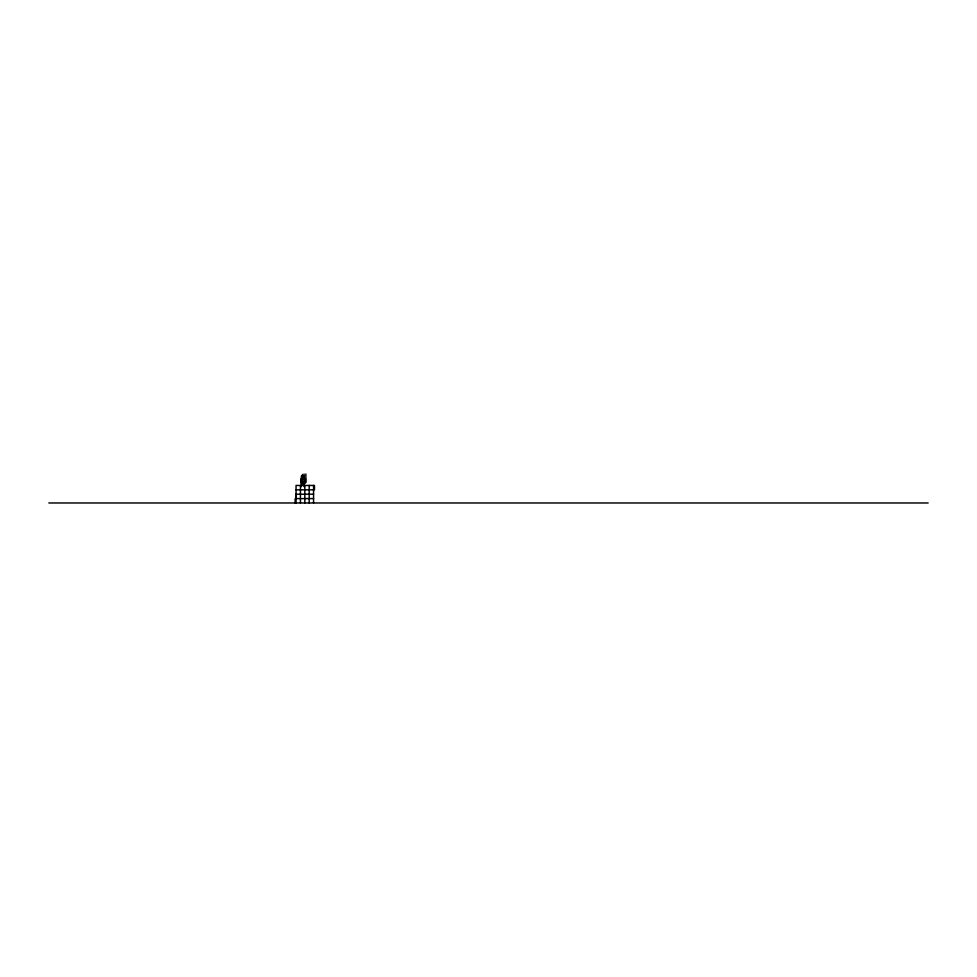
<?xml version="1.0" encoding="UTF-8"?>
<svg xmlns="http://www.w3.org/2000/svg" width="977" height="977" viewBox="0 0 977 977"><rect width="100%" height="100%" fill="white"/><g stroke="black" fill="none" stroke-linecap="round" stroke-linejoin="round"><path stroke-width="1.47" d="M302.467 476.349L304.079 476.349M302.467 476.898L304.079 476.898M302.467 477.582L304.079 477.582M302.467 477.631L304.079 477.777M302.467 478.242L304.079 478.242M302.467 481.881L304.079 481.942M302.467 483.969L304.079 483.969M304.079 484.531L302.467 484.555L302.467 483.09M296.055 489.831L313.568 489.831M313.568 494.215L295.872 494.215L295.872 498.588L313.568 498.588M295.872 494.948L296.116 497.696M48.85 502.972L928.15 502.972M314.472 489.831L314.472 485.447L296.055 485.447L296.055 494.215M313.568 485.447L313.568 502.972M309.196 485.447L309.196 502.972M305.874 474.028L305.874 482.284M304.812 485.447L304.812 502.972M304.079 474.028L304.079 486.644M302.467 474.407L302.467 482.626M302.101 475.799L302.101 477.594M301.38 476.031L301.38 486.644M300.428 485.447L300.428 502.972M296.055 494.948L295.958 497.696M296.055 498.588L296.055 502.972M295.152 498.588L295.152 502.972M305.459 478.73L301.075 478.73L301.075 483.114L305.459 483.114L305.459 478.73"/></g></svg>
